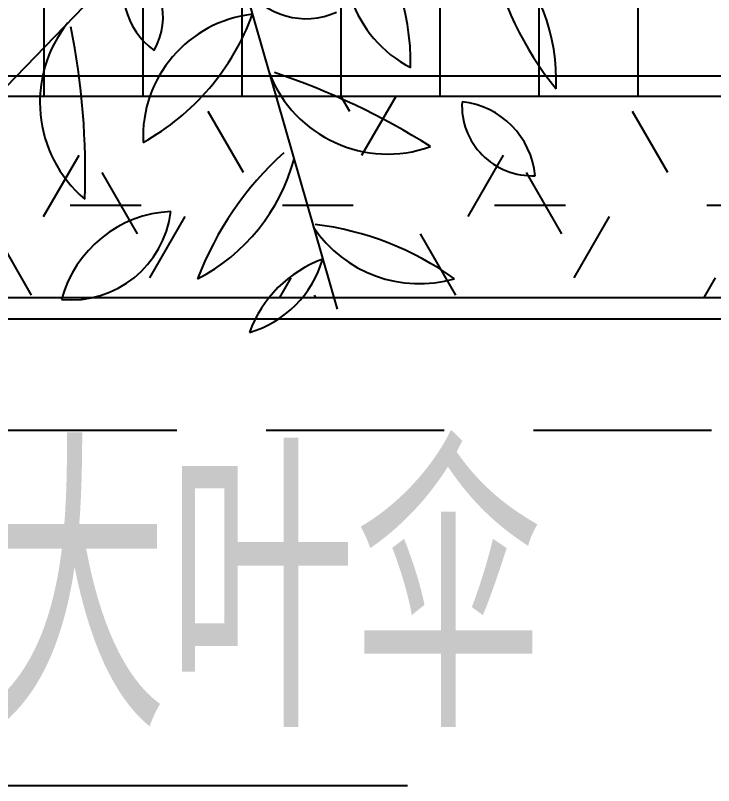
# Model space of a CAD drawing. Extents: x 941299 to 942979, y 2579300 to 2579597.
# Drawn here: x 942438.6 to 942446.44, y 2579396.64 to 2579405.29 of the extents above; entities that cross this region are included whole.
import ezdxf

# ---------------------------------------------------------------- set-up
doc = ezdxf.new("R2010")
doc.units = 0
doc.linetypes.add('HIDDEN', pattern=[0.375, 0.25, -0.125])
for name, color, linetype in [('fz', 7, 'CONTINUOUS'), ('尺寸标注', 2, 'CONTINUOUS'), ('文字', 7, 'CONTINUOUS'), ('绿化工程', 3, 'CONTINUOUS'), ('路缘石', 37, 'CONTINUOUS')]:
    doc.layers.add(name, color=color, linetype=linetype)
doc.styles.get("Standard").update_dxf_attribs({"font": 'simplex1.shx', "width": 0.7, "bigfont": 'hztxt.shx'})

# ---------------------------------------------------------------- blocks, each defined once
blk = doc.blocks.new('mm')
at = {"layer": '绿化工程', "color": 3}
for q in [(-3.5364, -3.661), (1.4023, -4.8931)]:
    blk.add_line((0, 0), q, dxfattribs=at)
for centre, major_axis, start_param, end_param in [((2.8652, -0.9516), (-1.0442, 0.9088), 0.30496, 1.808415), ((-0.4851, -2.1386), (-2.0465, 1.7812), 3.842389, 4.554172), ((1.7226, -2.3189), (-1.4043, -1.6135), 2.240167, 3.071719), ((-0.1586, -1.3076), (-0.6333, 0.5512), 0.277641, 1.659935), ((-1.3222, -1.6079), (-0.5815, 0.5061), 3.343051, 4.877711), ((6.7256, -0.0937), (-2.7841, 2.4231), 0.928463, 1.397775), ((1.0531, -0.7911), (-0.6333, 0.5512), 1.324839, 2.707133), ((0.6085, -2.9571), (-0.9088, -1.0442), 3.970152, 5.473606), ((-2.0946, -0.6492), (-1.7812, -2.0465), 1.224395, 1.936178), ((-0.5087, -2.5693), (-0.9356, -1.075), -1.531174, 0.012546), ((-9.5634, -3.3403), (-5.3432, -6.1392), 2.248181, 2.487099), ((1.9707, -1.7252), (-0.9356, -1.075), -0.483977, 1.059743), ((-1.8889, -9.9523), (-6.1392, 5.3432), 4.866175, 5.105093), ((3.5906, -2.6069), (-0.594, 0.517), 0.66085, 2.331379), ((2.7026, -3.4852), (-0.6996, 0.6089), 3.956688, 5.318726), ((3.2817, -5.8713), (-2.7841, 2.4231), 6.164451, 6.633763), ((-1.1469, -2.6513), (-1.4043, -1.6135), 1.192969, 2.024522), ((-1.5851, -3.6599), (-0.7409, -0.8513), 0.623239, 2.166066), ((-0.404, -5.1252), (-0.8735, -1.0036), 3.903553, 5.168938), ((2.3257, -3.1788), (-0.9373, -1.077), -0.266162, 0.995705), ((0.7424, -7.3082), (-2.2274, -2.5592), 3.235628, 3.736108), ((1.7113, -5.6232), (-0.9033, -1.0379), 4.20666, 5.079098), ((0.082, -3.9929), (-0.7924, -0.9105), 0.998736, 2.003837)]:
    blk.add_ellipse(centre, major_axis=major_axis, ratio=1, start_param=start_param, end_param=end_param, dxfattribs=at)

msp = doc.modelspace()

# ---------------------------------------------------------------- hatches: boundary and pattern name
at = {"layer": '绿化工程'}
h = msp.add_hatch(dxfattribs=at)
h.set_pattern_fill('ANSI37', color=9, scale=0.35, angle=45, style=0)
h.set_pattern_definition([(90, (551.2033, 0), (-1.11125, 1e-16), []), (180, (551.2033, 0), (-1e-16, -1.11125), [])])
h.paths.add_polyline_path([(942397.9167, 2579409.38137), (942397.9167, 2579404.38137), (942460.4167, 2579404.38137), (942460.4167, 2579409.38137)])
h = msp.add_hatch(dxfattribs=at)
h.set_pattern_fill('HEX', color=9, scale=0.25, style=0)
h.set_pattern_definition([(0, (0, 0), (0, 1.374815), [0.79375, -1.5875]), (120, (0, 0), (-1.1906247155, -0.6874075), [0.79375, -1.5875]), (60, (0.7937, 0), (-1.1906247155, 0.6874075), [0.79375, -1.5875])])
h.paths.add_polyline_path([(942397.9167, 2579402.12137), (942397.9167, 2579404.38137), (942460.4167, 2579404.38137), (942460.4167, 2579402.12137)])

# ---------------------------------------------------------------- linework, layer by layer
at = {"layer": 'fz', "color": 8}
msp.add_line((942210.4167, 2579404.38137), (942510.4167, 2579404.38137), dxfattribs=at)
at = {"layer": 'fz'}
msp.add_line((942210.4167, 2579401.88137), (942510.4167, 2579401.88137), dxfattribs=at)
at = {"layer": 'fz', "color": 2}
msp.add_line((942210.4167, 2579401.88137), (942510.4167, 2579401.88137), dxfattribs=at)
at = {"layer": '尺寸标注', "color": 253, "linetype": 'HIDDEN', "ltscale": 8}
msp.add_line((942210.4167, 2579400.63137), (942510.4167, 2579400.63137), dxfattribs=at)
at = {"layer": '尺寸标注'}
msp.add_line((942425.28337, 2579396.64086), (942443.00513, 2579396.64086), dxfattribs=at)
at = {"layer": '路缘石'}
msp.add_line((942210.4167, 2579402.12137), (942510.4167, 2579402.12137), dxfattribs=at)

# ---------------------------------------------------------------- block references
at = {"layer": 'fz'}
msp.add_blockref('mm', (942440.81204, 2579406.88137), dxfattribs=at)

# ---------------------------------------------------------------- texts
at = {"layer": '文字', "width": 0.7}
msp.add_text('大叶伞', height=3, dxfattribs=at).set_placement((942438.2157, 2579397.29835))

doc.saveas('drawing.dxf')
